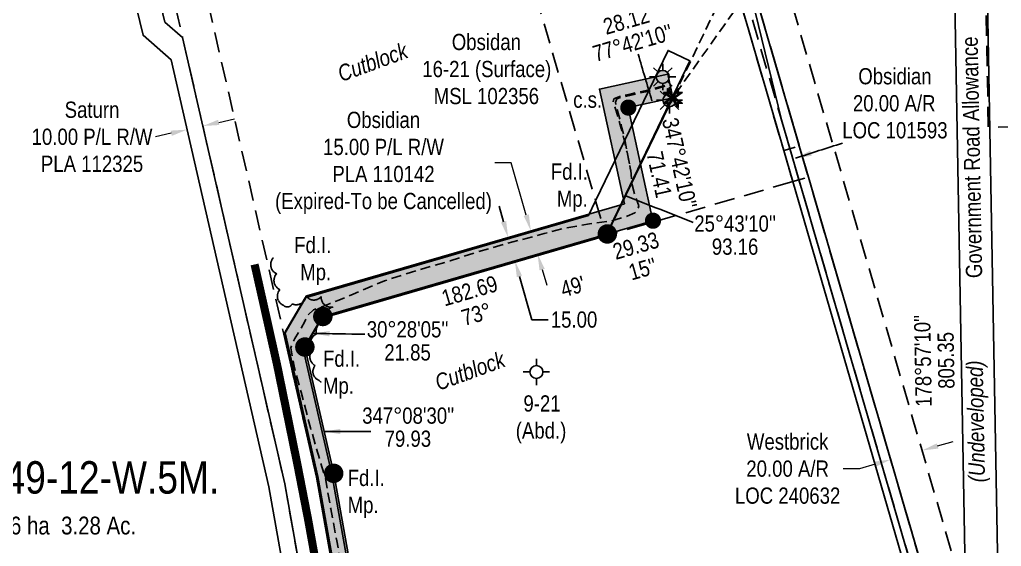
# Model space of a CAD drawing. Extents: x 583854 to 591751, y 5898015 to 5905299.
# Drawn here: x 587238 to 587843, y 5900433 to 5900758 of the extents above; entities that cross this region are included whole.
import ezdxf
from ezdxf.enums import TextEntityAlignment as Align

# ---------------------------------------------------------------- set-up
doc = ezdxf.new("R2010")
doc.units = 0
doc.header["$LTSCALE"] = 5
doc.header["$PDSIZE"] = 0.5
for name, pattern in [('0', [1, 1, 0]), ('foc-ACCESSROAD', [3.75, 2.5, -1.25]), ('foc-FLOWLINE', [3.75, 2.5, -1.25]), ('foc-TIELINE', [1.875, 1.25, -0.625]), ('UG_PIPE', [1.875, 1.25, -0.625])]:
    doc.linetypes.add(name, pattern=pattern)
doc.layers.get('Defpoints').update_dxf_attribs({"color": 9})
for name, color, linetype in [('AS-PIPE-UG', 44, 'UG_PIPE'), ('AS-POWER', 104, 'foc-POWER'), ('AS-ROADS', 254, 'Continuous'), ('C-AR', 13, 'foc-ACCESSROAD'), ('C-RW', 13, 'Continuous'), ('C-SYMBOL', 7, 'Continuous'), ('C-WS', 13, 'foc-ACCESSROAD'), ('C-WS-S', 8, 'Continuous'), ('F-AR', 190, 'foc-ACCESSROAD'), ('F-EZE', 190, 'foc-FLOWLINE'), ('F-RW', 190, 'Continuous'), ('F-WS', 190, 'foc-ACCESSROAD'), ('F-WS-S', 8, 'Continuous'), ('L-AREAREQUIRED', 7, 'Continuous'), ('L-BD', 7, 'Continuous'), ('L-BD1', 253, 'Continuous'), ('L-MON', 1, 'Continuous'), ('L-ROAD-T', 7, 'Continuous'), ('L-SEC', 7, 'Continuous'), ('L-TIE', 7, 'foc-TIELINE'), ('P-PROPOSED', 10, 'Continuous'), ('P-PROPOSED-H', 21, 'Continuous'), ('P-TXT', 4, 'Continuous'), ('T-BUSH', 110, '0')]:
    doc.layers.add(name, color=color, linetype=linetype)
for name, color, linetype, lineweight in [('C-AR-T', 13, 'Continuous', 9), ('C-RW-T', 13, 'Continuous', 9), ('C-WS-T', 13, 'Continuous', 9), ('F-AR-T', 190, 'Continuous', 9), ('F-EZE-T', 190, 'Continuous', 9), ('F-RW-T', 190, 'Continuous', 9), ('F-WS-T', 190, 'Continuous', 9), ('T-TEXT', 48, 'Continuous', 18)]:
    doc.layers.add(name, color=color, linetype=linetype, lineweight=lineweight)
doc.styles.add('100L', font='ARIALN.TTF', dxfattribs={"height": 11})
doc.styles.add('175L', font='ARIALN.TTF', dxfattribs={"height": 20})
doc.styles.add('80CG', font='ARIALN.TTF', dxfattribs={"height": 10})
doc.styles.add('80L', font='ARIALN.TTF', dxfattribs={"height": 10})
doc.styles.add('80LS', font='ARIALNI.TTF', dxfattribs={"height": 10})
doc.styles.add('foc-LtypeFont', font='ARIALN.TTF', dxfattribs={"height": 7.35})
doc.linetypes.add('foc-POWER', pattern='A,6,-1,["P",foc-LtypeFont,S=0.2,R=0,X=-0.625,Y=-0.75],-1.24,4', length=12.24)
doc.dimstyles.new('Compass 5 000', dxfattribs={"dimscale": 5, "dimtxt": 9, "dimasz": 2, "dimexe": 0.2, "dimexo": 0.0625, "dimgap": 0.5, "dimtad": 0, "dimtih": 1, "dimtoh": 1, "dimzin": 0, "dimdsep": 46, "dimtxsty": '80CG', "dimcen": 0.1, "dimse1": 1, "dimse2": 1, "dimclrd": 256, "dimclrt": 256, "dimaunit": 1, "dimadec": 4, "dimazin": 0, "dimtfac": 0.06, "dimtofl": 0, "dimtmove": 0, "dimatfit": 1, "dimfxl": 0.2, "dimtolj": 1, "dimtzin": 0, "dimlwd": -1, "dimarcsym": 0})

# ---------------------------------------------------------------- blocks, each defined once
blk = doc.blocks.new('fdia')
at = {"color": 255, "const_width": 1}
blk.add_lwpolyline([(-0.5, 0, 1), (0.5, 0, 1)], format="xyb", close=True, dxfattribs=at)
blk = doc.blocks.new('Fdiaa')
blk.add_blockref('fdia', (0, 0))
blk = doc.blocks.new('fdib')
at = {"color": 1, "const_width": 1.6}
blk.add_lwpolyline([(-0.4, 0, 1), (0.4, 0, 1)], format="xyb", close=True, dxfattribs=at)
at = {"color": 1}
blk.add_circle((0, 0), 0.8, dxfattribs=at)
blk = doc.blocks.new('Fdibb')
blk.add_blockref('fdib', (0, 0))
blk = doc.blocks.new('fdicc')
for name in ['Fdibb', 'Fdiaa']:
    blk.add_blockref(name, (0, 0))
blk = doc.blocks.new('FDI')
blk.add_blockref('fdicc', (0, 0))
blk = doc.blocks.new('PLIA')
at = {"color": 255, "const_width": 1}
blk.add_lwpolyline([(-0.5, 0, 1), (0.5, 0, 1)], format="xyb", close=True, dxfattribs=at)
blk = doc.blocks.new('PLIAA')
blk.add_blockref('PLIA', (0, 0))
blk = doc.blocks.new('PLIB')
at = {"color": 1}
blk.add_circle((0, 0), 0.8, dxfattribs=at)
blk = doc.blocks.new('PLIBB')
blk.add_blockref('PLIB', (0, 0))
blk = doc.blocks.new('PLICC')
for name in ['PLIAA', 'PLIBB']:
    blk.add_blockref(name, (0, 0))
blk = doc.blocks.new('PLI')
blk.add_blockref('PLICC', (0, 0))
blk = doc.blocks.new('*D429')
at = {"layer": 'C-RW-T', "transparency": 16777216}
for p, q in [((587540.67, 5900669.81), (587530.67, 5900669.81)), ((587550.04, 5900637.57), (587540.67, 5900669.81)), ((587559.81, 5900603.97), (587562.61, 5900594.37))]:
    blk.add_line(p, q, dxfattribs=at)
for points in [[(587551.64, 5900638.04), (587548.44, 5900637.11), (587552.83, 5900627.97)], [(587561.41, 5900604.44), (587558.21, 5900603.51), (587557.02, 5900613.58)]]:
    blk.add_solid(points, dxfattribs=at)
at = {"layer": 'Defpoints', "color": 0, "transparency": 16777216}
for p in [(587552.83, 5900627.97), (587467.02, 5900603.01), (587471.2, 5900588.62)]:
    blk.add_point(p, dxfattribs=at)
at = {"layer": 'C-RW-T', "transparency": 16777216, "insert": (587462.01, 5900669.81), "char_height": 10, "attachment_point": 5, "style": '80CG'}
blk.add_mtext('\\A1;Obsidian\\P15.00 P/L R/W\\PPLA 110142\\P(Expired-To be Cancelled)', dxfattribs=at)
blk = doc.blocks.new('*D446')
at = {"layer": 'Defpoints', "color": 0, "transparency": 16777216}
for p in [(587788.59, 5900510.88), (587769.26, 5900505.25), (587774.62, 5900486.84)]:
    blk.add_point(p, dxfattribs=at)
at = {"layer": 'F-AR-T', "transparency": 16777216}
for p, q in [((587803.55, 5900495.26), (587813.15, 5900498.06)), ((587755.41, 5900481.25), (587745.41, 5900481.25)), ((587765.01, 5900484.05), (587755.41, 5900481.25))]:
    blk.add_line(p, q, dxfattribs=at)
for points in [[(587803.09, 5900496.86), (587804.02, 5900493.66), (587793.95, 5900492.47)], [(587764.55, 5900485.65), (587765.48, 5900482.44), (587774.62, 5900486.84)]]:
    blk.add_solid(points, dxfattribs=at)
at = {"layer": 'F-AR-T', "transparency": 16777216, "insert": (587711.14, 5900481.25), "char_height": 10, "attachment_point": 5, "style": '80CG'}
blk.add_mtext('\\A1;Westbrick\\P20.00 A/R\\PLOC 240632', dxfattribs=at)
blk = doc.blocks.new('*D456')
at = {"layer": 'Defpoints', "color": 0, "transparency": 16777216}
for p in [(587792.52, 5900403.87), (587792.7, 5900403.25), (587798.28, 5900405.54)]:
    blk.add_point(p, dxfattribs=at)
at = {"layer": 'F-EZE-T', "transparency": 16777216}
for p, q in [((587808.06, 5900407.72), (587817.66, 5900410.52)), ((587783.1, 5900400.46), (587773.5, 5900397.66)), ((587773.5, 5900397.66), (587763.5, 5900397.66))]:
    blk.add_line(p, q, dxfattribs=at)
for points in [[(587807.59, 5900409.32), (587808.52, 5900406.12), (587798.46, 5900404.93)], [(587782.64, 5900402.06), (587783.57, 5900398.86), (587792.7, 5900403.25)]]:
    blk.add_solid(points, dxfattribs=at)
at = {"layer": 'F-EZE-T', "transparency": 16777216, "insert": (587688.34, 5900397.66), "char_height": 10, "attachment_point": 5, "style": '80CG'}
blk.add_mtext('\\A1;Fortis\\P6.00 Vegetation Control R/W\\PEZE 870528', dxfattribs=at)
blk = doc.blocks.new('*D464')
at = {"layer": 'Defpoints', "color": 0, "transparency": 16777216}
for p in [(587454.89, 5900843.41), (587453.87, 5900833.38), (587455.11, 5900833.41)]:
    blk.add_point(p, dxfattribs=at)
at = {"layer": 'F-RW-T', "transparency": 16777216}
for p, q in [((587453.43, 5900853.38), (587453.21, 5900863.38)), ((587454.08, 5900823.39), (587454.71, 5900794.83)), ((587454.71, 5900794.83), (587464.71, 5900794.83))]:
    blk.add_line(p, q, dxfattribs=at)
for points in [[(587455.09, 5900853.42), (587451.76, 5900853.34), (587453.65, 5900843.38)], [(587455.75, 5900823.42), (587452.42, 5900823.35), (587453.87, 5900833.38)]]:
    blk.add_solid(points, dxfattribs=at)
at = {"layer": 'F-RW-T', "transparency": 16777216, "insert": (587503.8, 5900794.83), "char_height": 10, "attachment_point": 5, "style": '80CG'}
blk.add_mtext('\\A1;Westbrick\\P10.00 P/L R/W\\PPlan 092 6430\\PPLA 081767', dxfattribs=at)
blk = doc.blocks.new('*D466')
at = {"layer": 'Defpoints', "color": 0, "transparency": 16777216}
for p in [(587340.55, 5900691.94), (587350.3, 5900694.17), (587340.92, 5900690.3)]:
    blk.add_point(p, dxfattribs=at)
at = {"layer": 'F-RW-T', "transparency": 16777216}
for p, q in [((587360.42, 5900694.76), (587370.17, 5900696.99)), ((587331.17, 5900688.07), (587321.43, 5900685.84))]:
    blk.add_line(p, q, dxfattribs=at)
for points in [[(587360.05, 5900696.39), (587360.79, 5900693.14), (587350.67, 5900692.53)], [(587330.8, 5900689.7), (587331.55, 5900686.45), (587340.92, 5900690.3)]]:
    blk.add_solid(points, dxfattribs=at)
at = {"layer": 'F-RW-T', "transparency": 16777216, "insert": (587282.34, 5900685.84), "char_height": 10, "attachment_point": 5, "style": '80CG'}
blk.add_mtext('\\A1;Saturn\\P10.00 P/L R/W\\PPLA 112325', dxfattribs=at)
blk = doc.blocks.new('GABD')
for p, q in [((0, 0.81), (0, 1.62)), ((-0.81, 0), (-1.62, 0)), ((1.62, 0), (0.81, 0)), ((0, -0.81), (0, -1.62))]:
    blk.add_line(p, q)
blk.add_circle((0, 0), 0.8)
blk = doc.blocks.new('GAS')
h = blk.add_hatch(color=255)
h.dxf.hatch_style = 1
edge = h.paths.add_edge_path()
edge.add_arc((0, 0), 0.9, 0, 360)
for p, q in [((0, 0.81), (0, 1.62)), ((-0.81, 0), (-1.62, 0)), ((-0.57, 0.57), (-1.14, 1.14)), ((0.57, 0.57), (1.14, 1.14)), ((1.62, 0), (0.81, 0)), ((-0.57, -0.57), (-1.14, -1.14)), ((0, -0.81), (0, -1.62)), ((1.14, -1.14), (0.57, -0.57))]:
    blk.add_line(p, q)
blk.add_circle((0, 0), 0.8)
blk = doc.blocks.new('TEMP')
h = blk.add_hatch(color=255)
h.dxf.hatch_style = 1
h.paths.add_polyline_path([(0, 0.25), (-0.67, 1.15), (-0.67, 0.67), (-1.15, 0.67), (-0.25, 0), (-1.15, -0.67), (-0.67, -0.67), (-0.67, -1.15), (0, -0.25), (0.67, -1.15), (0.67, -0.67), (1.15, -0.67), (0.25, 0), (1.15, 0.67), (0.67, 0.67), (0.67, 1.15)])
h.paths.add_polyline_path([(0.57, 0.85), (0.57, 0.57), (0.85, 0.57), (0.08, 0), (0.85, -0.57), (0.57, -0.57), (0.57, -0.85), (0, -0.08), (-0.57, -0.85), (-0.57, -0.57), (-0.85, -0.57), (-0.08, 0), (-0.85, 0.57), (-0.57, 0.57), (-0.57, 0.85), (0, 0.08)], flags=16)
h = blk.add_hatch(color=1)
h.dxf.hatch_style = 1
h.paths.add_polyline_path([(0, 0.08), (-0.57, 0.85), (-0.57, 0.57), (-0.85, 0.57), (-0.08, 0), (-0.85, -0.57), (-0.57, -0.57), (-0.57, -0.85), (0, -0.08), (0.57, -0.85), (0.57, -0.57), (0.85, -0.57), (0.08, 0), (0.85, 0.57), (0.57, 0.57), (0.57, 0.85)])
at = {"color": 1}
for p, q in [((-0.08, 0), (0.08, 0)), ((0, 0.08), (0, -0.08))]:
    blk.add_line(p, q, dxfattribs=at)
at = {"color": 255, "flags": 128}
blk.add_lwpolyline([(-0.25, 0), (-1.15, 0.67), (-0.67, 0.67), (-0.67, 1.15), (0, 0.25), (0.67, 1.15), (0.67, 0.67), (1.15, 0.67), (0.25, 0), (1.15, -0.67), (0.67, -0.67), (0.67, -1.15), (0, -0.25), (-0.67, -1.15), (-0.67, -0.67), (-1.15, -0.67)], close=True, dxfattribs=at)
at = {"color": 1, "flags": 128}
blk.add_lwpolyline([(-0.08, 0), (-0.85, 0.57), (-0.57, 0.57), (-0.57, 0.85), (0, 0.08), (0.57, 0.85), (0.57, 0.57), (0.85, 0.57), (0.08, 0), (0.85, -0.57), (0.57, -0.57), (0.57, -0.85), (0, -0.08), (-0.57, -0.85), (-0.57, -0.57), (-0.85, -0.57)], close=True, dxfattribs=at)
blk = doc.blocks.new('*D492')
at = {"layer": 'Defpoints', "color": 0, "transparency": 16777216}
for p in [(587561.89, 5900630.54), (587538.83, 5900623.85), (587566.07, 5900616.14)]:
    blk.add_point(p, dxfattribs=at)
at = {"layer": 'P-TXT', "transparency": 16777216}
for p, q in [((587536.05, 5900633.45), (587533.26, 5900643.06)), ((587545.8, 5900599.85), (587553.55, 5900573.14)), ((587553.55, 5900573.14), (587563.55, 5900573.14))]:
    blk.add_line(p, q, dxfattribs=at)
for points in [[(587537.65, 5900633.92), (587534.45, 5900632.99), (587538.83, 5900623.85)], [(587547.4, 5900600.31), (587544.2, 5900599.38), (587543.01, 5900609.45)]]:
    blk.add_solid(points, dxfattribs=at)
at = {"layer": 'P-TXT', "transparency": 16777216, "insert": (587579.48, 5900573.14), "char_height": 10, "attachment_point": 5, "style": '80CG'}
blk.add_mtext('\\A1;15.00', dxfattribs=at)

msp = doc.modelspace()

# ---------------------------------------------------------------- hatches: boundary and pattern name
at = {"layer": 'P-PROPOSED-H'}
h = msp.add_hatch(color=256, dxfattribs=at)
h.dxf.hatch_style = 1
h.paths.add_polyline_path([(587498.3, 5900068.084), (587495.271, 5899938.971), (587455.794, 5899844.767), (587466.181, 5899777.245), (587482.96, 5899751.215), (587571.284, 5899659.405), (587567.707, 5899620.844), (587661.696, 5899570.507), (587677.526, 5899521.168), (587663.558, 5899515.626), (587649.272, 5899560.153), (587589.393, 5899592.245), (587616.013, 5899570.777), (587603.463, 5899555.216), (587575.08, 5899578.106), (587551.556, 5899609.057), (587555.721, 5899653.956), (587471.146, 5899741.869), (587451.848, 5899771.807), (587440.333, 5899846.664), (587480.348, 5899942.154), (587483.287, 5900067.418), (587468.418, 5900199.55), (587464.068, 5900238.516), (587421.527, 5900476.395), (587401.296, 5900565.023), (587414.72, 5900587.842), (587610.511, 5900644.645), (587595.098, 5900715.345), (587637.209, 5900724.525), (587640.402, 5900709.876), (587612.941, 5900703.889), (587628.144, 5900634.15), (587424.621, 5900575.103), (587413.545, 5900556.276), (587431.325, 5900478.388), (587473.965, 5900239.952), (587478.352, 5900200.659), (587640.4, 5900201.215), (587640.428, 5900162.253), (587682.923, 5900162.966), (587683.174, 5900147.975), (587625.446, 5900147.006), (587625.418, 5900186.17), (587485.04, 5900185.689)])

# ---------------------------------------------------------------- linework, layer by layer
at = {"layer": 'AS-PIPE-UG', "flags": 128}
for points in [[(587635.468, 5900717.015), (587623.473, 5900713.644), (587611.978, 5900710.894), (587607.4, 5900709.99), (587605.851, 5900709.277), (587604.941, 5900707.275), (587607.104, 5900698.956), (587608.624, 5900692.884), (587610.718, 5900684.29), (587614.398, 5900665.328), (587615.323, 5900656.302), (587617.118, 5900649.526), (587619.328, 5900643.37), (587618.961, 5900641.09), (587616.918, 5900638.948), (587612.123, 5900636.901), (587601.948, 5900633.873), (587588.969, 5900632.192), (587572.98, 5900629.471), (587561.106, 5900626.22), (587537.973, 5900620.058), (587518.547, 5900614.496), (587503.176, 5900609.467), (587479.284, 5900602.431), (587462.535, 5900597.005), (587450.92, 5900592.162), (587443.266, 5900588.764), (587434.45, 5900585.133), (587429.052, 5900583.099), (587424.024, 5900581.127), (587418.857, 5900579.3), (587415.625, 5900576.2), (587413.506, 5900572.074), (587410.117, 5900566.107), (587407.375, 5900561.591), (587404.844, 5900555.784), (587406.899, 5900544.435), (587411.279, 5900528.419), (587416.956, 5900506.543), (587426.165, 5900475.14), (587429.528, 5900456.532), (587433.197, 5900436.737), (587437.123, 5900415.084), (587443.15, 5900381.852), (587447.14, 5900361.991), (587452.106, 5900337.124), (587457.907, 5900305.877), (587463.538, 5900269.253), (587468.282, 5900242.073), (587472.046, 5900217.673), (587474.478, 5900199.931), (587481.105, 5900157.423), (587480.973, 5900134.854), (587484.107, 5900112.306), (587485.972, 5900097.791), (587487.144, 5900085.443), (587487.578, 5900074.771), (587486.053, 5900055.711), (587484.885, 5900032.957), (587483.645, 5900007.07), (587482.914, 5899982.203), (587482.564, 5899966.878), (587482.275, 5899956.761), (587481.906, 5899949.864), (587480.423, 5899941.092), (587478.205, 5899929.284), (587471.504, 5899908.504), (587461.976, 5899885.742), (587455.992, 5899873.636), (587454.359, 5899861.655), (587452.013, 5899852.881), (587450.034, 5899844.035), (587449.843, 5899835.397), (587451.042, 5899824.912), (587453.357, 5899805.646), (587456.723, 5899788.129), (587460.425, 5899774.607), (587465.836, 5899762.413), (587470.934, 5899755.672), (587479.573, 5899739.402), (587490.749, 5899726.417), (587507.768, 5899708.869), (587519.485, 5899697.346), (587529.635, 5899686.854), (587539.586, 5899676.353), (587547.77, 5899667.03), (587553.422, 5899660.345), (587557.321, 5899653.952), (587562.109, 5899643.456), (587562.857, 5899635.721), (587563.36, 5899626.929), (587563.958, 5899621.323), (587562.334, 5899608.749), (587563.144, 5899602.27), (587564.704, 5899592.637), (587568.565, 5899589.253), (587582.336, 5899581.281), (587591.456, 5899575.991), (587598.344, 5899571.579), (587601.614, 5899568.803), (587602.264, 5899567.589), (587603.671, 5899566.802), (587605.728, 5899570.428), (587608.916, 5899577.381)], [(587635.356, 5900717.419), (587624.974, 5900714.726), (587614.028, 5900712.206), (587607.526, 5900710.719), (587604.07, 5900709.343), (587603.57, 5900707.545), (587605.194, 5900702.473), (587608.596, 5900690.959), (587612.138, 5900676.314), (587614.356, 5900665.32)]]:
    msp.add_lwpolyline(points, dxfattribs=at)
at = {"layer": 'AS-POWER', "flags": 128}
msp.add_lwpolyline([(587657.971, 5900886.585), (587664.046, 5900866.716), (587675.031, 5900828.988), (587707.391, 5900696.321), (587791.5, 5900407.384), (587821.63, 5900325.364), (587842.904, 5900263.687), (587882.339, 5900138.544), (587912.951, 5900046.368), (587950.565, 5899927.6), (587984.665, 5899822.256), (588036.793, 5899671.585)], dxfattribs=at)
at = {"layer": 'AS-ROADS', "const_width": 4.998, "flags": 128}
msp.add_lwpolyline([(587475.078, 5900023.797), (587470.369, 5900097.63), (587468.896, 5900116.235), (587466.528, 5900142.382), (587464.113, 5900167.919), (587461.184, 5900193.193), (587456.734, 5900218.638), (587442.689, 5900297.728), (587431.637, 5900358.487), (587427.066, 5900385.365), (587421.923, 5900414.418), (587415.517, 5900450.018), (587408.832, 5900484.416), (587403.299, 5900511.59), (587396.411, 5900545.315), (587388.753, 5900579.576), (587382.55, 5900607.181)], dxfattribs=at)
at = {"layer": 'C-AR', "flags": 128}
msp.add_lwpolyline([(587718.149, 5900659.361), (587714.314, 5900658.286), (587708.736, 5900677.459), (587712.559, 5900678.564), (587718.333, 5900680.215), (587723.915, 5900661.038), (587718.149, 5900659.361)], close=True, dxfattribs=at)
at = {"layer": 'C-RW'}
msp.add_lwpolyline([(587461.881, 5900244.51), (587420.72, 5900475.989), (587400.554, 5900564.168), (587413.718, 5900586.54), (587588.436, 5900637.352), (587592.792, 5900646.407), (587637.412, 5900739.162), (587650.93, 5900732.659), (587599.055, 5900624.812), (587423.626, 5900573.8), (587412.553, 5900554.979), (587430.176, 5900477.915), (587471.714, 5900244.32)], dxfattribs=at)
at = {"layer": 'C-WS', "flags": 128}
msp.add_lwpolyline([(587714.314, 5900658.286), (587599.055, 5900624.812), (587592.792, 5900646.407), (587558.606, 5900763.938), (587673.856, 5900797.341), (587708.736, 5900677.459), (587714.314, 5900658.286)], close=True, dxfattribs=at)
at = {"layer": 'F-AR', "flags": 128}
msp.add_lwpolyline([(587820.478, 5900386.467), (587821.63, 5900325.364), (587803.933, 5900386.151), (587801.031, 5900396.11), (587723.915, 5900661.037), (587718.333, 5900680.214), (587675.031, 5900828.988), (587672.288, 5900838.399), (587666.685, 5900857.647), (587664.046, 5900866.716), (587685.057, 5900866.552), (587685.622, 5900864.611), (587691.224, 5900845.364), (587816.002, 5900416.718), (587817.097, 5900412.958), (587820.178, 5900402.372), (587820.289, 5900396.465), (587820.478, 5900386.467)], close=True, dxfattribs=at)
msp.add_lwpolyline([(586920.205, 5900194.486), (587020.112, 5900196.186), (587370.288, 5900202.142), (587389.847, 5900206.249), (587406.195, 5900217.743), (587431.948, 5900243.089), (587436.788, 5900247.853), (587439.466, 5900256.276), (587401.108, 5900471.996), (587338.195, 5900747.106), (587322.556, 5900815.495), (587319.14, 5900830.432), (587317.217, 5900838.842), (587311.757, 5900860.276), (587332.691, 5900860.72), (587333.87, 5900855.772), (587339.563, 5900830.878), (587342.978, 5900815.944), (587400.554, 5900564.168), (587420.72, 5900475.989), (587461.881, 5900244.51), (587448.412, 5900231.253), (587447.136, 5900229.997), (587439.263, 5900222.247), (587419.04, 5900202.343), (587397.978, 5900187.534), (587372.531, 5900182.191), (587020.486, 5900176.203), (586920.579, 5900174.504)], dxfattribs=at)
at = {"layer": 'F-EZE', "flags": 128}
msp.add_lwpolyline([(587822.371, 5900322.819), (587822.789, 5900299.902), (587797.715, 5900386.033), (587718.149, 5900659.361), (587712.559, 5900678.564), (587668.124, 5900831.227), (587666.639, 5900836.322), (587661.037, 5900855.57), (587657.779, 5900866.764), (587664.046, 5900866.716), (587666.685, 5900857.647), (587672.288, 5900838.399), (587675.031, 5900828.989), (587718.333, 5900680.214), (587723.915, 5900661.037), (587801.031, 5900396.11), (587803.933, 5900386.151), (587822.371, 5900322.819)], close=True, dxfattribs=at)
at = {"layer": 'F-RW'}
for points in [[(587457.708, 5900064.72), (587449.277, 5900137.205), (587439.449, 5900221.715), (587439.263, 5900222.247), (587431.948, 5900243.089), (587431.346, 5900244.805), (587391.301, 5900469.999), (587331.058, 5900733.439), (587313.763, 5900748.502), (587301.41, 5900800.149), (587298.789, 5900811.108), (587297.479, 5900816.586), (587293.547, 5900833.023), (587290.927, 5900843.977), (587287.151, 5900859.763), (587285.574, 5900865.886), (587284.812, 5900868.845), (587279.897, 5900887.921), (587279.643, 5900888.907), (587276.56, 5900900.874), (587266.577, 5900939.622)], [(587281.993, 5900939.934), (587290.718, 5900906.155), (587292.09, 5900901.165), (587295.276, 5900888.269), (587299.161, 5900873.299), (587300.364, 5900868.633), (587301.717, 5900863.381), (587302.079, 5900861.805), (587307.027, 5900840.176), (587307.612, 5900837.716), (587309.541, 5900830.223), (587313.135, 5900815.29), (587314.333, 5900810.312), (587316.728, 5900800.358), (587327.248, 5900756.641), (587338.195, 5900747.106), (587401.108, 5900471.996), (587439.466, 5900256.276), (587441.061, 5900247.308), (587447.136, 5900229.997), (587449.263, 5900223.939), (587459.327, 5900137.393), (587467.727, 5900065.182)], [(587231.995, 5900858.598), (587263.646, 5900850.746), (587280.201, 5900846.639), (587290.927, 5900843.978), (587306.333, 5900840.156), (587307.028, 5900840.172), (587316.824, 5900840.385), (587337.287, 5900840.834), (587352.568, 5900841.168), (587353.143, 5900841.181), (587355.253, 5900841.227), (587363.555, 5900841.409), (587378.993, 5900841.746), (587394.43, 5900842.084), (587592.318, 5900846.419), (587607.307, 5900846.747), (587618.931, 5900847.001), (587660.042, 5900833.859), (587668.125, 5900831.229), (587675.04, 5900828.996), (587718.336, 5900680.217), (587723.917, 5900661.039), (587801.024, 5900396.104)], [(587793.555, 5900385.954), (587714.314, 5900658.286), (587708.736, 5900677.459), (587673.856, 5900797.341), (587666.943, 5900821.099), (587617.483, 5900836.967), (587607.514, 5900836.749), (587592.525, 5900836.42), (587434.247, 5900832.954), (587397.072, 5900832.139), (587381.635, 5900831.801), (587366.197, 5900831.463), (587357.517, 5900831.273), (587339.563, 5900830.879), (587319.14, 5900830.432), (587309.541, 5900830.223), (587305.22, 5900830.128), (587293.547, 5900833.024), (587283.037, 5900835.632), (587266.481, 5900839.739), (587249.939, 5900843.843), (587230.875, 5900848.573), (587008.007, 5900843.969), (586908.077, 5900841.969)]]:
    msp.add_lwpolyline(points, dxfattribs=at)
at = {"layer": 'F-WS', "flags": 128}
msp.add_lwpolyline([(587984.642, 5900695.088), (587834.833, 5900691.786), (587834.271, 5900721.636), (587831.819, 5900851.675), (587881.753, 5900852.828), (587901.729, 5900853.292), (587911.754, 5900853.523), (587931.741, 5900853.99), (587961.846, 5900854.694), (587981.726, 5900855.155), (587984.642, 5900695.088)], close=True, dxfattribs=at)
at = {"layer": 'L-MON'}
msp.add_line((587599.992, 5900625.982), (587640.402, 5900709.874), dxfattribs=at)
at = {"layer": 'L-SEC', "flags": 128}
for points in [[(587825.607, 5900145.785), (587810.893, 5900950.636)], [(587845.714, 5900146.153), (587831, 5900951.004)]]:
    msp.add_lwpolyline(points, dxfattribs=at)
at = {"layer": 'L-TIE'}
msp.add_line((587640.402, 5900709.874), (587677.931, 5900787.787), dxfattribs=at)
at = {"layer": 'L-TIE', "flags": 128}
msp.add_lwpolyline([(587642.035, 5900712.351), (587810.893, 5900950.636)], dxfattribs=at)
at = {"layer": 'P-PROPOSED', "flags": 128}
msp.add_lwpolyline([(587464.068, 5900238.516), (587421.527, 5900476.395), (587401.296, 5900565.023), (587414.72, 5900587.842), (587610.511, 5900644.645), (587595.098, 5900715.345), (587637.209, 5900724.525), (587640.402, 5900709.876), (587612.941, 5900703.889), (587628.144, 5900634.15), (587424.621, 5900575.103), (587413.545, 5900556.276), (587431.325, 5900478.388), (587473.965, 5900239.952)], dxfattribs=at)
at = {"layer": 'T-BUSH', "flags": 128}
msp.add_lwpolyline([(587394.124, 5900611.246, 0.5205671), (587396.162, 5900601.456, 0.5205671), (587398.201, 5900591.666, 0.5205671), (587400.404, 5900581.912, 0.5205671), (587405.725, 5900582.88, 0.5205671), (587414.229, 5900587.849, 0.5205671), (587423.653, 5900587.482, 0.5205671), (587431.08, 5900580.969, 0.5205671), (587426.95, 5900572.068, 0.5205671), (587420.745, 5900564.309, 0.5205671), (587418.576, 5900554.656, 0.5205671), (587419.92, 5900544.784, 0.5205671), (587422.002, 5900535.888, 0.5205671), (587431.94, 5900537.001, 0.5205671), (587439.131, 5900537.806, 0.5205671)], format="xyb", dxfattribs=at)

# ---------------------------------------------------------------- block references
at = {"layer": 'C-WS-S', "color": 62, "xscale": 4.997695, "yscale": 4.997695, "zscale": 4.997695}
for p in [(587634.167, 5900722.795), (587638.303, 5900708.405)]:
    msp.add_blockref('GAS', p, dxfattribs=at)
at = {"layer": 'F-WS-S', "color": 62, "xscale": 4.997695, "yscale": 4.997695, "zscale": 4.997695}
msp.add_blockref('GABD', (587556.281, 5900540.876), dxfattribs=at)
at = {"layer": 'L-MON'}
for name, p, xscale, yscale, zscale in [('TEMP', (587640.402, 5900709.876), 4.99771075, 4.99771075, 4.99771075), ('PLI', (587612.941, 5900703.889), 5, 5, 5), ('PLI', (587628.145, 5900634.145), 5, 5, 5), ('FDI', (587599.992, 5900625.982), 5, 5, 5), ('FDI', (587424.621, 5900575.103), 5, 5, 5), ('FDI', (587413.545, 5900556.276), 5, 5, 5), ('FDI', (587431.325, 5900478.388), 5, 5, 5)]:
    msp.add_blockref(name, p, dxfattribs=dict(at, xscale=xscale, yscale=yscale, zscale=zscale))

# ---------------------------------------------------------------- texts
at = {"layer": 'C-AR-T', "insert": (587744.362, 5900728.235), "char_height": 9.99539, "attachment_point": 1, "style": '175L'}
msp.add_mtext_dynamic_manual_height_columns('\\pi10.339;Obsidian\\P\\pi7.0215;20.00 A/R\\P\\pi0.45907;LOC 101593', width=64.49045, gutter_width=99.954, heights=[0], dxfattribs=at)
at = {"layer": 'C-SYMBOL', "color": 3, "style": '175L'}
msp.add_text('N.E.1/4 Sec. 21-49-12-W.5M.', height=19.99084, dxfattribs=at).set_placement((587210.591, 5900459.895), align=Align.BOTTOM_CENTER)
at = {"layer": 'C-WS-T', "insert": (587485.263, 5900749.341), "char_height": 9.99539, "attachment_point": 1, "style": '175L'}
msp.add_mtext_dynamic_manual_height_columns('\\pi18.844;Obsidan\\P\\pi0.66361;16-21 (Surface)\\P\\pi7.7102;MSL 102356', width=78.95854, gutter_width=99.954, heights=[0], dxfattribs=at)
at = {"layer": 'L-AREAREQUIRED', "color": 5, "style": '100L'}
msp.add_text('Area Required = 1.326 ha  3.28 Ac.', height=10.99496, dxfattribs=at).set_placement((587210.591, 5900437.405), align=Align.BOTTOM_CENTER)
at = {"layer": 'L-BD', "style": '80L'}
for s, height, p in [("178°57'10''", 9.99542, (587794.515, 5900547.777)), ('805.35', 9.9954, (587808.756, 5900548.037))]:
    msp.add_text(s, height=height, rotation=91.0473, dxfattribs=at).set_placement(p, align=Align.MIDDLE)
at = {"layer": 'L-BD1', "style": '80L'}
for s, height, rotation, p in [('28.12', 9.9954, 16.218, (587611.645, 5900757.496)), ("77°42'10''", 9.9954, 16.218, (587615.623, 5900743.819)), ("347°42'10''", 9.99542, 282.2979, (587644.566, 5900669.656)), ('71.41', 9.9954, 282.2979, (587632.043, 5900662.63)), ('29.33', 9.9954, 16.1696, (587617.593, 5900618.76)), ("15''", 9.9954, 16.1696, (587621.768, 5900604.36)), ('182.69', 9.9954, 16.1786, (587515.092, 5900590.943)), ("49'", 9.9954, 16.1786, (587578.706, 5900593.643)), ('73°', 9.9954, 16.1786, (587519.269, 5900576.544))]:
    msp.add_text(s, height=height, rotation=rotation, dxfattribs=at).set_placement(p, align=Align.MIDDLE)
for s, height, p in [("25°43'10''", 9.9954, (587678.789, 5900632.416)), ('93.16', 9.9954, (587678.747, 5900618.173)), ("30°28'05''", 9.9954, (587476.883, 5900567.209)), ('21.85', 9.9954, (587476.841, 5900552.966)), ("347°08'30''", 9.99542, (587477.258, 5900513.995)), ('79.93', 9.9954, (587477.03, 5900499.753))]:
    msp.add_text(s, height=height, dxfattribs=at).set_placement(p, align=Align.MIDDLE)
at = {"layer": 'L-MON', "char_height": 9.99542, "attachment_point": 1, "style": '80L'}
for s, width, insert in [('\\pi0.55089;c.s.', 16.94857, (587578.407, 5900713.774)), ('\\pi1.0714;Fd.I.\\P\\pi4.7873;Mp.', 22.04407, (587564.072, 5900669.441)), ('\\pi1.0714;Fd.I.\\P\\pi4.7873;Mp.', 22.04407, (587405.88, 5900624.149))]:
    msp.add_mtext_dynamic_manual_height_columns(s, width=width, gutter_width=50, heights=[0], dxfattribs=dict(at, insert=insert))
at = {"layer": 'L-ROAD-T', "style": '80L'}
msp.add_text('Government Road Allowance', height=10, rotation=91.080056, dxfattribs=at).set_placement((587824.693, 5900673.226), align=Align.MIDDLE_CENTER)
at = {"layer": 'T-TEXT', "style": '80LS'}
msp.add_text('(Undeveloped)', height=10, rotation=91.080056, dxfattribs=at).set_placement((587827.125, 5900510.411), align=Align.MIDDLE_CENTER)
at = {"layer": 'T-TEXT', "char_height": 10, "attachment_point": 1, "rotation": 20, "style": '80L'}
for insert in [(587432.647, 5900729.033), (587492.621, 5900538.638)]:
    msp.add_mtext_dynamic_manual_height_columns('{\\fArial Narrow|b0|i1|c0|p34;Cutblock}', width=45.74286, gutter_width=50, heights=[0], dxfattribs=dict(at, insert=insert))

# ---------------------------------------------------------------- dimensions: what is measured, and where the dimension line sits
at = {"layer": 'C-RW-T'}
dim = msp.add_linear_dim(base=(587552.835, 5900627.972), p1=(587471.203, 5900588.617), p2=(587467.016, 5900603.014), angle=106.215575, text='Obsidian\\P15.00 P/L R/W\\PPLA 110142\\P(Expired-To be Cancelled)', dimstyle='Compass 5 000', dxfattribs=at)
dim.commit()
dim.dimension.update_dxf_attribs({"geometry": '*D429', "text_midpoint": (587462.008, 5900669.81), "dimtype": 161})
at = {"layer": 'F-AR-T', "color": 62}
dim = msp.add_linear_dim(base=(587774.616, 5900486.84), p1=(587788.592, 5900510.877), p2=(587769.258, 5900505.25), angle=196.2271, text='Westbrick\\P20.00 A/R\\PLOC 240632', dimstyle='Compass 5 000', dxfattribs=at)
dim.commit()
dim.dimension.update_dxf_attribs({"geometry": '*D446', "text_midpoint": (587711.143, 5900481.251), "dimtype": 161})
at = {"layer": 'F-EZE-T'}
dim = msp.add_aligned_dim(p1=(587798.277, 5900405.543), p2=(587792.523, 5900403.868), distance=0.64, text='Fortis\\P6.00 Vegetation Control R/W\\PEZE 870528', dimstyle='Compass 5 000', dxfattribs=at)
dim.commit()
dim.dimension.update_dxf_attribs({"geometry": '*D456', "text_midpoint": (587688.343, 5900397.663)})
at = {"layer": 'F-RW-T', "color": 62}
dim = msp.add_linear_dim(base=(587453.866, 5900833.384), p1=(587454.889, 5900843.408), p2=(587455.108, 5900833.411), angle=271.25466, text='Westbrick\\P10.00 P/L R/W\\PPlan 092 6430\\PPLA 081767', dimstyle='Compass 5 000', dxfattribs=at)
dim.commit()
dim.dimension.update_dxf_attribs({"geometry": '*D464', "text_midpoint": (587503.796, 5900794.828), "dimtype": 161})
at = {"layer": 'F-RW-T'}
dim = msp.add_aligned_dim(p1=(587350.301, 5900694.167), p2=(587340.549, 5900691.937), distance=1.677, text='Saturn\\P10.00 P/L R/W\\PPLA 112325', dimstyle='Compass 5 000', dxfattribs=at)
dim.commit()
dim.dimension.update_dxf_attribs({"geometry": '*D466', "text_midpoint": (587282.34, 5900685.843)})
at = {"layer": 'P-TXT'}
dim = msp.add_linear_dim(base=(587538.833, 5900623.85), p1=(587566.07, 5900616.14), p2=(587561.892, 5900630.54), angle=106.178611, text='15.00', dimstyle='Compass 5 000', dxfattribs=at)
dim.commit()
dim.dimension.update_dxf_attribs({"geometry": '*D492', "text_midpoint": (587579.483, 5900573.138), "dimtype": 161})

# ---------------------------------------------------------------- leaders
at = {"layer": 'C-AR-T', "path_type": 1}
msp.add_leader([(587716.049, 5900672.695), (587744.882, 5900681.987)], dimstyle='Compass 5 000', override={"dimgap": 0.5, "dimtad": 0}, dxfattribs=at)
at = {"layer": 'L-BD1', "path_type": 1}
for points in [[(587627.488, 5900708.12), (587619, 5900736.773)], [(587611.816, 5900649.212), (587652.935, 5900633.14)], [(587418.747, 5900564.666), (587450.472, 5900564.123)], [(587425.433, 5900504.199), (587454.264, 5900504.199)]]:
    msp.add_leader(points, dimstyle='Compass 5 000', override={"dimgap": 0.5, "dimtad": 0}, dxfattribs=at)

# ---------------------------------------------------------------- next in the draw order: texts
at = {"layer": 'F-WS-T', "insert": (587543.156, 5900526.481), "char_height": 9.99539, "attachment_point": 1, "style": '175L', "bg_fill": 3, "box_fill_scale": 1.15, "bg_fill_color": 256, "bg_fill_true_color": 256, "bg_fill_transparency": 0}
msp.add_mtext_dynamic_manual_height_columns('\\pi5.1227;9-21\\P\\pi0.39429;(Abd.)', width=30.58385, gutter_width=99.954, heights=[0], dxfattribs=at)
at = {"layer": 'L-MON', "char_height": 9.9954, "attachment_point": 1, "style": '80L', "bg_fill": 3, "box_fill_scale": 1.1, "bg_fill_color": 256, "bg_fill_transparency": 0}
for insert in [(587424.711, 5900554.104), (587439.914, 5900480.578)]:
    msp.add_mtext_dynamic_manual_height_columns('Fd.I.\\PMp.', width=22.04407, gutter_width=50, heights=[0], dxfattribs=dict(at, insert=insert))

doc.saveas('drawing.dxf')
